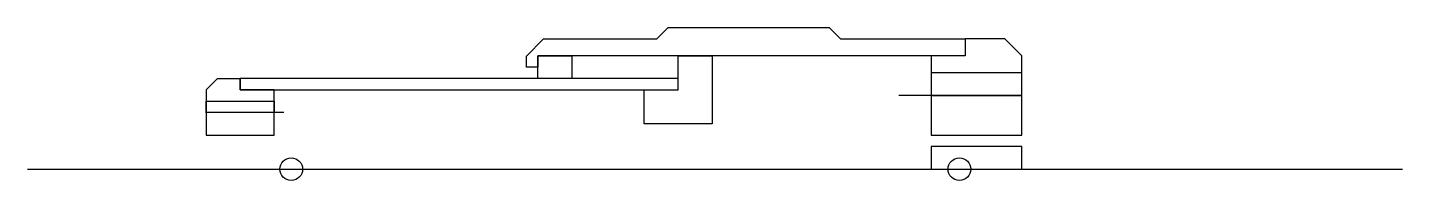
# Model space of a CAD drawing. Header units: millimetres. Extents: x -23 to 98, y -1 to 13.
import ezdxf

# ---------------------------------------------------------------- set-up
doc = ezdxf.new("R2010")
doc.units = ezdxf.units.MM
doc.header["$MEASUREMENT"] = 0
for name, color, linetype in [('Base', 9, 'Continuous'), ('Caps', 4, 'Continuous'), ('Construction', 6, 'Continuous'), ('Holes', 2, 'Continuous'), ('Shaft', 30, 'Continuous')]:
    doc.layers.add(name, color=color, linetype=linetype)

msp = doc.modelspace()

# ---------------------------------------------------------------- linework, layer by layer
at = {"layer": 'Base'}
msp.add_lwpolyline([(59.43, 10), (24.74, 10), (21.74, 10), (21.74, 9), (20.74, 9), (20.74, 9.98), (22.24, 11.5), (32.24, 11.5), (33.24, 12.5), (47.43, 12.5), (48.43, 11.5), (59.43, 11.5)], close=True, dxfattribs=at)
at = {"layer": 'Caps'}
for p, q in [((-6.5, 8), (-7.5, 7.01)), ((-6.5, 8), (-4.5, 8)), ((-4.5, 7), (-4.5, 8)), ((-7.5, 7.01), (-7.5, 3)), ((-1.5, 7), (-4.5, 7)), ((-1.5, 3), (-1.5, 7)), ((-7.5, 3), (-1.5, 3))]:
    msp.add_line(p, q, dxfattribs=at)
for points in [[(59.43, 3), (64.42, 3), (64.42, 10), (62.93, 11.5), (59.43, 11.5), (59.43, 10), (56.43, 10), (56.43, 3)], [(21.74, 8), (21.74, 10), (24.74, 10), (24.74, 8)], [(34.13, 10), (37.13, 10), (37.13, 4), (31.13, 4), (31.13, 7), (34.13, 7)]]:
    msp.add_lwpolyline(points, close=True, dxfattribs=at)
at = {"layer": 'Construction', "color": 6}
for p, q in [((64.42, 6.5), (53.57, 6.5)), ((-23.26, 0), (98, 0))]:
    msp.add_line(p, q, dxfattribs=at)
at = {"layer": 'Construction'}
msp.add_line((-0.65, 5), (-7.56, 5), dxfattribs=at)
at = {"layer": 'Holes'}
for points in [[(64.42, 6.5), (64.42, 8.5), (56.43, 8.5), (56.43, 6.5)], [(-7.5, 5), (-7.5, 6), (-1.5, 6), (-1.5, 5)], [(64.42, 0), (64.42, 2), (56.43, 2), (56.43, 0)]]:
    msp.add_lwpolyline(points, close=True, dxfattribs=at)
for centre in [(0, 0), (58.92, 0)]:
    msp.add_circle(centre, 1, dxfattribs=at)
at = {"layer": 'Shaft'}
msp.add_lwpolyline([(34.13, 8), (-4.5, 8), (-4.5, 7), (34.13, 7)], close=True, dxfattribs=at)

doc.saveas('drawing.dxf')
